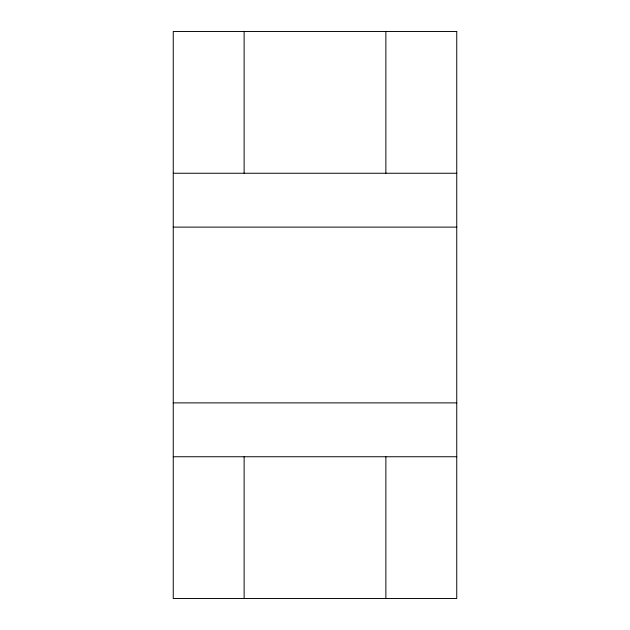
<?xml version="1.0" encoding="UTF-8"?>
<svg xmlns="http://www.w3.org/2000/svg" width="630" height="630" viewBox="0 0 630 630"><rect width="100%" height="100%" fill="white"/><g stroke="black" fill="none" stroke-linecap="round" stroke-linejoin="round"><path stroke-width="0.94" d="M173.25 173.25L456.75 173.25M173.25 227.115L456.75 227.115M173.25 402.885L456.75 402.885M173.25 456.75L456.75 456.75M385.875 31.5L385.875 173.25M385.875 456.75L385.875 598.5M244.125 31.5L244.125 173.25M244.125 456.75L244.125 598.5M456.75 31.5L173.25 31.5L173.25 598.5L456.75 598.5L456.75 31.5"/></g></svg>
